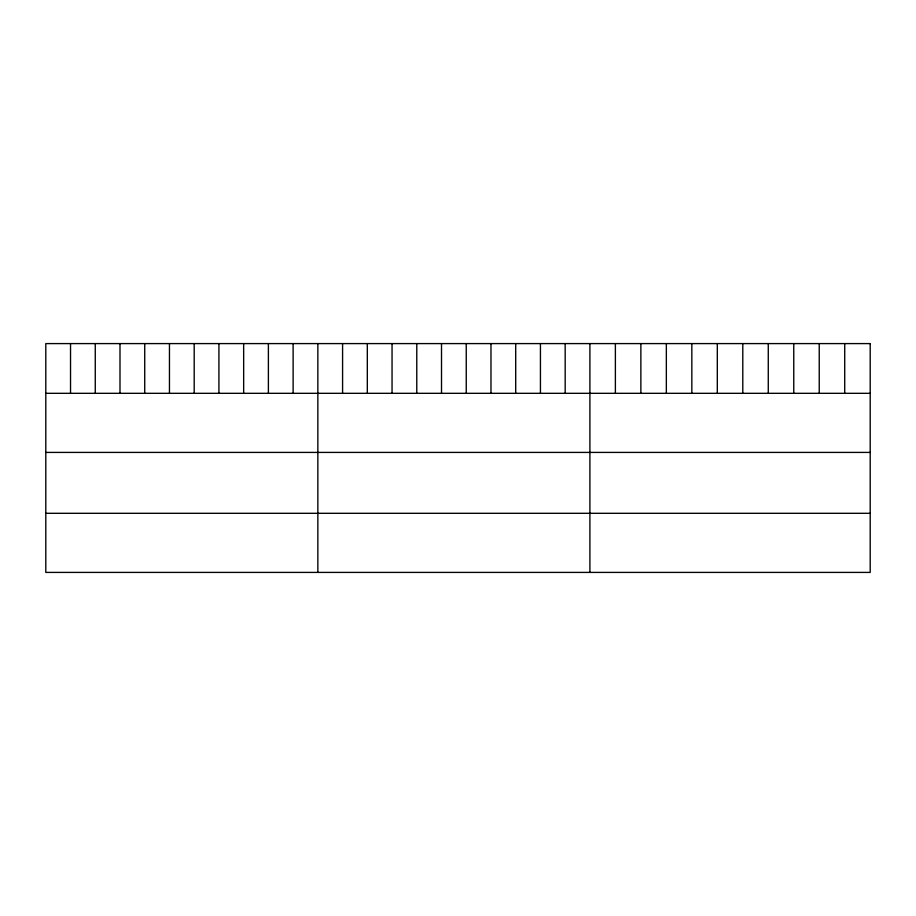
<?xml version="1.0" encoding="UTF-8"?>
<svg xmlns="http://www.w3.org/2000/svg" width="916" height="916" viewBox="0 0 916 916"><rect width="100%" height="100%" fill="white"/><g stroke="black" fill="none" stroke-linecap="round" stroke-linejoin="round"><path stroke-width="1.37" d="M45.8 393.319L870.2 393.319M45.8 452.412L870.2 452.412M45.8 513.303L870.2 513.303M844.724 343.592L844.724 393.319M819.236 343.592L819.236 393.319M793.76 343.592L793.76 393.319M768.272 343.592L768.272 393.319M742.796 343.592L742.796 393.319M717.308 343.592L717.308 393.319M691.832 343.592L691.832 393.319M666.344 343.592L666.344 393.319M640.868 343.592L640.868 393.319M615.38 343.592L615.38 393.319M589.904 343.592L589.904 572.408M565.172 343.592L565.172 393.319M540.44 343.592L540.44 393.319M515.708 343.592L515.708 393.319M490.976 343.592L490.976 393.319M466.244 343.592L466.244 393.319M441.512 343.592L441.512 393.319M416.78 343.592L416.78 393.319M392.048 343.592L392.048 393.319M367.316 343.592L367.316 393.319M342.584 343.592L342.584 393.319M317.852 343.592L317.852 572.408M293.12 343.592L293.12 393.319M268.388 343.592L268.388 393.319M243.656 343.592L243.656 393.319M218.924 343.592L218.924 393.319M194.192 343.592L194.192 393.319M169.46 343.592L169.46 393.319M144.728 343.592L144.728 393.319M119.996 343.592L119.996 393.319M95.264 343.592L95.264 393.319M70.532 343.592L70.532 393.319M870.2 343.592L45.8 343.592L45.8 572.408L870.2 572.408L870.2 343.592"/></g></svg>
